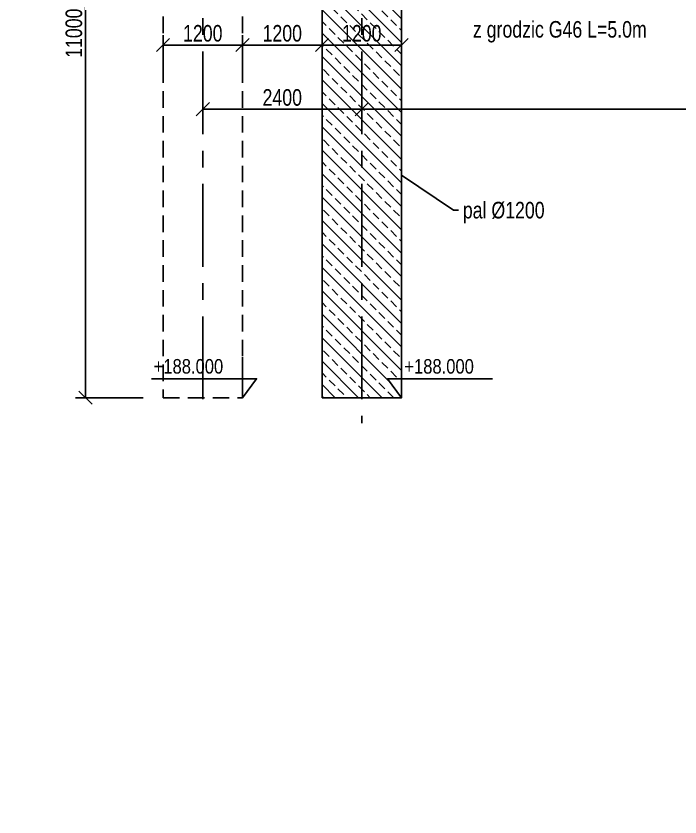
# Model space of a CAD drawing. Header units: millimetres. Extents: x -1069826 to 2704411, y -432732 to 412301.
# Drawn here: x 267794 to 277816, y -105939 to -93853 of the extents above; entities that cross this region are included whole.
import ezdxf

# ---------------------------------------------------------------- set-up
doc = ezdxf.new("R2010")
doc.units = ezdxf.units.MM
doc.header["$LTSCALE"] = 1000
doc.header["$MEASUREMENT"] = 0
doc.linetypes.add('CENTER', pattern=[2, 1.25, -0.25, 0.25, -0.25])
doc.linetypes.add('HIDDEN', pattern=[0.375, 0.25, -0.125])
for name, color, linetype in [('0-T', 7, 'Continuous'), ('00XX00-S', 7, 'Continuous'), ('DROG0-W', 7, 'Continuous'), ('DROGO-T', 7, 'Continuous')]:
    doc.layers.add(name, color=color, linetype=linetype)
doc.styles.add('CDMSTYLE', font='CDMSIMPL', dxfattribs={"width": 0.8, "bigfont": 'CDMBIGPL'})
doc.dimstyles.new('CDMOG-MM-100', dxfattribs={"dimscale": 100, "dimtxt": 2.5, "dimasz": 2, "dimexe": 1.5, "dimexo": 3, "dimgap": 0.5, "dimtad": 1, "dimdec": 0, "dimrnd": 1, "dimzin": 1, "dimdsep": 46, "dimtxsty": 'CDMSTYLE', "dimblk": 'OBLIQUE', "dimblk1": 'OBLIQUE', "dimblk2": 'OBLIQUE', "dimsah": 1, "dimcen": -2.5, "dimclrd": 9, "dimclre": 9, "dimclrt": 9, "dimadec": 0, "dimazin": 0, "dimtfac": 1, "dimtmove": 2, "dimatfit": 3, "dimldrblk": 'OBLIQUE', "dimfxl": 1, "dimtvp": 1, "dimtolj": 1, "dimtzin": 0, "dimarcsym": 0})

# ---------------------------------------------------------------- blocks, each defined once
blk = doc.blocks.new('_OBLIQUE')
at = {"color": 0, "linetype": 'ByBlock'}
blk.add_line((-0.5, -0.5), (0.5, 0.5), dxfattribs=at)
blk = doc.blocks.new('*D935')
at = {"layer": '0-T', "color": 9, "linetype": 'Continuous', "lineweight": -2, "transparency": 16777216}
for p, q in [((304013, -94437), (304013, -95408)), ((273013, -95258), (304013, -95258))]:
    blk.add_line(p, q, dxfattribs=at)
at = {"layer": 'Defpoints', "color": 0, "linetype": 'Continuous', "lineweight": 25, "transparency": 16777216}
for p in [(304013, -94137), (273013, -94292), (304013, -95258)]:
    blk.add_point(p, dxfattribs=at)
at = {"layer": '0-T', "color": 9, "linetype": 'Continuous', "lineweight": -2, "transparency": 16777216, "xscale": 200, "yscale": 200, "zscale": 200, "rotation": 180}
blk.add_blockref('_OBLIQUE', (273013, -95258), dxfattribs=at)
at = {"layer": '0-T', "color": 9, "linetype": 'Continuous', "lineweight": -2, "transparency": 16777216, "xscale": 200, "yscale": 200, "zscale": 200}
blk.add_blockref('_OBLIQUE', (304013, -95258), dxfattribs=at)
at = {"layer": '0-T', "color": 9, "linetype": 'Continuous', "lineweight": 25, "transparency": 16777216, "insert": (288513, -95083), "char_height": 250, "attachment_point": 5, "style": 'CDMSTYLE'}
blk.add_mtext('\\A1;31000', dxfattribs=at)
blk = doc.blocks.new('*D936')
at = {"layer": '0-T', "color": 9, "linetype": 'Continuous', "lineweight": -2, "transparency": 16777216}
for p, q in [((268933, -88612), (268693, -88612)), ((268843, -99612), (268843, -88612)), ((269713, -99612), (268693, -99612))]:
    blk.add_line(p, q, dxfattribs=at)
at = {"layer": 'Defpoints', "color": 0, "linetype": 'Continuous', "lineweight": 25, "transparency": 16777216}
for p in [(268843, -88612), (269233, -88612), (270013, -99612)]:
    blk.add_point(p, dxfattribs=at)
at = {"layer": '0-T', "color": 9, "linetype": 'Continuous', "lineweight": -2, "transparency": 16777216, "xscale": 200, "yscale": 200, "zscale": 200}
for p, rotation in [((268843, -88612), 90), ((268843, -99612), 270)]:
    blk.add_blockref('_OBLIQUE', p, dxfattribs=dict(at, rotation=rotation))
at = {"layer": '0-T', "color": 9, "linetype": 'Continuous', "lineweight": 25, "transparency": 16777216, "insert": (268668, -94112), "char_height": 250, "attachment_point": 5, "rotation": 90, "style": 'CDMSTYLE'}
blk.add_mtext('\\A1;11000', dxfattribs=at)
blk = doc.blocks.new('*D937')
at = {"layer": '0-T', "color": 9, "linetype": 'Continuous', "lineweight": -2, "transparency": 16777216}
for p, q in [((270613, -94592), (270613, -95408)), ((273013, -94592), (273013, -95408)), ((270613, -95258), (273013, -95258))]:
    blk.add_line(p, q, dxfattribs=at)
at = {"layer": 'Defpoints', "color": 0, "linetype": 'Continuous', "lineweight": 25, "transparency": 16777216}
for p in [(270613, -94292), (273013, -94292), (273013, -95258)]:
    blk.add_point(p, dxfattribs=at)
at = {"layer": '0-T', "color": 9, "linetype": 'Continuous', "lineweight": -2, "transparency": 16777216, "xscale": 200, "yscale": 200, "zscale": 200, "rotation": 180}
blk.add_blockref('_OBLIQUE', (270613, -95258), dxfattribs=at)
at = {"layer": '0-T', "color": 9, "linetype": 'Continuous', "lineweight": -2, "transparency": 16777216, "xscale": 200, "yscale": 200, "zscale": 200}
blk.add_blockref('_OBLIQUE', (273013, -95258), dxfattribs=at)
at = {"layer": '0-T', "color": 9, "linetype": 'Continuous', "lineweight": 25, "transparency": 16777216, "insert": (271813, -95083), "char_height": 250, "attachment_point": 5, "style": 'CDMSTYLE'}
blk.add_mtext('\\A1;2400', dxfattribs=at)
blk = doc.blocks.new('*D938')
at = {"layer": '0-T', "color": 9, "linetype": 'Continuous', "lineweight": -2, "transparency": 16777216}
for p, q in [((272413, -94627), (272413, -94140)), ((273613, -94627), (273613, -94140)), ((272413, -94290), (273613, -94290))]:
    blk.add_line(p, q, dxfattribs=at)
at = {"layer": 'Defpoints', "color": 0, "linetype": 'Continuous', "lineweight": 25, "transparency": 16777216}
for p in [(273613, -94290), (272413, -94927), (273613, -94927)]:
    blk.add_point(p, dxfattribs=at)
at = {"layer": '0-T', "color": 9, "linetype": 'Continuous', "lineweight": -2, "transparency": 16777216, "xscale": 200, "yscale": 200, "zscale": 200, "rotation": 180}
blk.add_blockref('_OBLIQUE', (272413, -94290), dxfattribs=at)
at = {"layer": '0-T', "color": 9, "linetype": 'Continuous', "lineweight": -2, "transparency": 16777216, "xscale": 200, "yscale": 200, "zscale": 200}
blk.add_blockref('_OBLIQUE', (273613, -94290), dxfattribs=at)
at = {"layer": '0-T', "color": 9, "linetype": 'Continuous', "lineweight": 25, "transparency": 16777216, "insert": (273013, -94115), "char_height": 250, "attachment_point": 5, "style": 'CDMSTYLE'}
blk.add_mtext('\\A1;1200', dxfattribs=at)
blk = doc.blocks.new('*D939')
at = {"layer": '0-T', "color": 9, "linetype": 'Continuous', "lineweight": -2, "transparency": 16777216}
for p, q in [((270013, -94627), (270013, -94140)), ((271213, -94627), (271213, -94140)), ((270013, -94290), (271213, -94290))]:
    blk.add_line(p, q, dxfattribs=at)
at = {"layer": 'Defpoints', "color": 0, "linetype": 'Continuous', "lineweight": 25, "transparency": 16777216}
for p in [(271213, -94290), (270013, -94927), (271213, -94927)]:
    blk.add_point(p, dxfattribs=at)
at = {"layer": '0-T', "color": 9, "linetype": 'Continuous', "lineweight": -2, "transparency": 16777216, "xscale": 200, "yscale": 200, "zscale": 200, "rotation": 180}
blk.add_blockref('_OBLIQUE', (270013, -94290), dxfattribs=at)
at = {"layer": '0-T', "color": 9, "linetype": 'Continuous', "lineweight": -2, "transparency": 16777216, "xscale": 200, "yscale": 200, "zscale": 200}
blk.add_blockref('_OBLIQUE', (271213, -94290), dxfattribs=at)
at = {"layer": '0-T', "color": 9, "linetype": 'Continuous', "lineweight": 25, "transparency": 16777216, "insert": (270613, -94115), "char_height": 250, "attachment_point": 5, "style": 'CDMSTYLE'}
blk.add_mtext('\\A1;1200', dxfattribs=at)
blk = doc.blocks.new('*D986')
at = {"layer": '0-T', "color": 9, "linetype": 'Continuous', "lineweight": -2, "transparency": 16777216}
for p, q in [((271213, -94327), (271213, -94140)), ((272413, -94327), (272413, -94140)), ((272413, -94290), (271213, -94290))]:
    blk.add_line(p, q, dxfattribs=at)
at = {"layer": 'Defpoints', "color": 0, "linetype": 'Continuous', "lineweight": 25, "transparency": 16777216}
for p in [(271213, -94290), (271213, -94627), (272413, -94627)]:
    blk.add_point(p, dxfattribs=at)
at = {"layer": '0-T', "color": 9, "linetype": 'Continuous', "lineweight": -2, "transparency": 16777216, "xscale": 200, "yscale": 200, "zscale": 200, "rotation": 180}
blk.add_blockref('_OBLIQUE', (271213, -94290), dxfattribs=at)
at = {"layer": '0-T', "color": 9, "linetype": 'Continuous', "lineweight": -2, "transparency": 16777216, "xscale": 200, "yscale": 200, "zscale": 200}
blk.add_blockref('_OBLIQUE', (272413, -94290), dxfattribs=at)
at = {"layer": '0-T', "color": 9, "linetype": 'Continuous', "lineweight": 25, "transparency": 16777216, "insert": (271813, -94115), "char_height": 250, "attachment_point": 5, "style": 'CDMSTYLE'}
blk.add_mtext('\\A1;1200', dxfattribs=at)
blk = doc.blocks.new('00KOTA1')
at = {"color": 0, "linetype": 'Continuous'}
blk.add_lwpolyline([(13.74, 2.86), (-2.11, 2.86), (0, 0), (0, 6.11)], dxfattribs=at)
at = {"color": 0, "linetype": 'Continuous', "style": 'CDMSTYLE', "width": 0.85}
blk.add_attdef('%%P000.000', (0.42, 3.63), '', height=2.2, dxfattribs=at)

msp = doc.modelspace()

# ---------------------------------------------------------------- hatches: boundary and pattern name
at = {"layer": 'DROGO-T', "linetype": 'Continuous', "lineweight": 25}
h = msp.add_hatch(dxfattribs=at)
h.set_pattern_fill('ANSI33', color=40, scale=1000, angle=90, style=0)
h.set_pattern_definition([(135, (239994.19, -287612.42), (-176.7767, -176.7767), []), (135, (239994.19, -287435.64), (-176.7767, -176.7767), [125, -62.5])])
h.paths.add_polyline_path([(273013.1701, -88611.9261), (272413.1701, -88611.9261), (272413.1701, -99611.9261), (273013.1701, -99611.9261)])
h.paths.add_polyline_path([(273613.1701, -88611.9261), (273013.1701, -88611.9261), (273013.1701, -99611.9261), (273613.1701, -99611.9261), (273402.238, -99325.6918), (273613.1701, -99325.6918), (273613.1701, -99001.0249)])
h.paths.add_polyline_path([(272617.3368, -93927.1932), (273409.0034, -93927.1932), (273409.0034, -94302.1932), (272617.3368, -94302.1932)], flags=9)
h.paths.add_polyline_path([(273599.775, -99303.5305), (275009.8702, -99303.5305), (275009.8702, -98973.5305), (273599.775, -98973.5305)], flags=9)

# ---------------------------------------------------------------- linework, layer by layer
at = {"color": 1, "linetype": 'CENTER', "lineweight": 25}
for p, q in [((270613.1701, -88386.0479), (270613.1701, -99825.8699)), ((273013.1701, -88386.0479), (273013.1701, -99993.7918))]:
    msp.add_line(p, q, dxfattribs=at)
at = {"layer": '0-T', "color": 3, "linetype": 'HIDDEN', "lineweight": 25}
for p, q in [((270013.1701, -88611.9261), (270013.1701, -99611.9261)), ((271213.1701, -88611.9261), (271213.1701, -99611.9261)), ((270013.1701, -99611.9261), (271213.1701, -99611.9261))]:
    msp.add_line(p, q, dxfattribs=at)
at = {"layer": '0-T', "color": 3, "linetype": 'Continuous', "lineweight": 25}
for p, q in [((272413.1701, -88611.9261), (272413.1701, -99611.9261)), ((273613.1701, -88611.9261), (273613.1701, -99611.9261)), ((272413.1701, -99611.9261), (273613.1701, -99611.9261))]:
    msp.add_line(p, q, dxfattribs=at)
at = {"layer": '00XX00-S', "color": 9, "linetype": 'Continuous', "lineweight": 25, "flags": 128}
msp.add_lwpolyline([(274474.9783, -96780.3759), (274395.2007, -96780.3759), (273613.1701, -96251.9122)], dxfattribs=at)
at = {"layer": 'DROGO-T', "color": 1, "linetype": 'Continuous', "lineweight": 25}
msp.add_circle((288676.0295, -97786.9068), 37529.6709, dxfattribs=at)

# ---------------------------------------------------------------- block references
at = {"layer": 'DROG0-W', "color": 1, "linetype": 'Continuous', "lineweight": 25}
ref = msp.add_blockref('00KOTA1', (271213.1701, -99611.9261), dxfattribs=dict(at, xscale=-100, yscale=100, zscale=100))
ref.add_attrib('%%P000.000', '+188.000', (269871.47, -99248.5305), dxfattribs={"layer": '0', "color": 0, "linetype": 'Continuous', "height": 220, "style": 'CDMSTYLE', "width": 0.85})
at = {"layer": 'DROG0-W', "color": 1, "linetype": 'Continuous', "lineweight": 25, "xscale": 100, "yscale": 100, "zscale": 100}
msp.add_blockref('00KOTA1', (273613.1701, -99611.9261), dxfattribs=at).add_auto_attribs({'%%P000.000': '+188.000'})

# ---------------------------------------------------------------- texts
at = {"layer": '0-T', "color": 1, "linetype": 'Continuous', "lineweight": 25, "style": 'CDMSTYLE', "width": 0.8}
for s, p in [(' z grodzic G46 L=5.0m', (274616.1576, -94178.6396)), ('pal %%c1200', (274538.3247, -96906.9653))]:
    msp.add_text(s, height=250, dxfattribs=at).set_placement(p)

# ---------------------------------------------------------------- dimensions: what is measured, and where the dimension line sits
at = {"layer": '0-T', "color": 9, "linetype": 'Continuous', "lineweight": 25}
dim = msp.add_linear_dim(base=(268842.9291, -88611.6214), p1=(270013.1701, -99611.9261), p2=(269233.4629, -88611.6214), angle=90, dimstyle='CDMOG-MM-100', dxfattribs=at)
dim.commit()
dim.dimension.update_dxf_attribs({"geometry": '*D936', "text_midpoint": (268667.9291, -94111.7737)})
for base, p1, p2, picture, middle in [((271213.1701, -94289.6932), (270013.1701, -94927.0399), (271213.1701, -94927.0399), '*D939', (270613.1701, -94114.6932)), ((271213.1701, -94289.6932), (272413.1701, -94627.0399), (271213.1701, -94627.0399), '*D986', (271813.1701, -94114.6932)), ((273613.1701, -94289.6932), (272413.1701, -94927.0399), (273613.1701, -94927.0399), '*D938', (273013.1701, -94114.6932)), ((273013.1701, -95258.3814), (270613.1701, -94292.2131), (273013.1701, -94292.2131), '*D937', (271813.1701, -95083.3814))]:
    dim = msp.add_linear_dim(base=base, p1=p1, p2=p2, dimstyle='CDMOG-MM-100', dxfattribs=at)
    dim.commit()
    dim.dimension.update_dxf_attribs({"geometry": picture, "text_midpoint": middle})
dim = msp.add_linear_dim(base=(304013.1701, -95258.3814), p1=(273013.1701, -94292.2131), p2=(304013.1701, -94136.9362), dimstyle='CDMOG-MM-100', override={"dimse1": 1}, dxfattribs=at)
dim.commit()
dim.dimension.update_dxf_attribs({"geometry": '*D935', "text_midpoint": (288513.1701, -95083.3814)})

doc.saveas('drawing.dxf')
